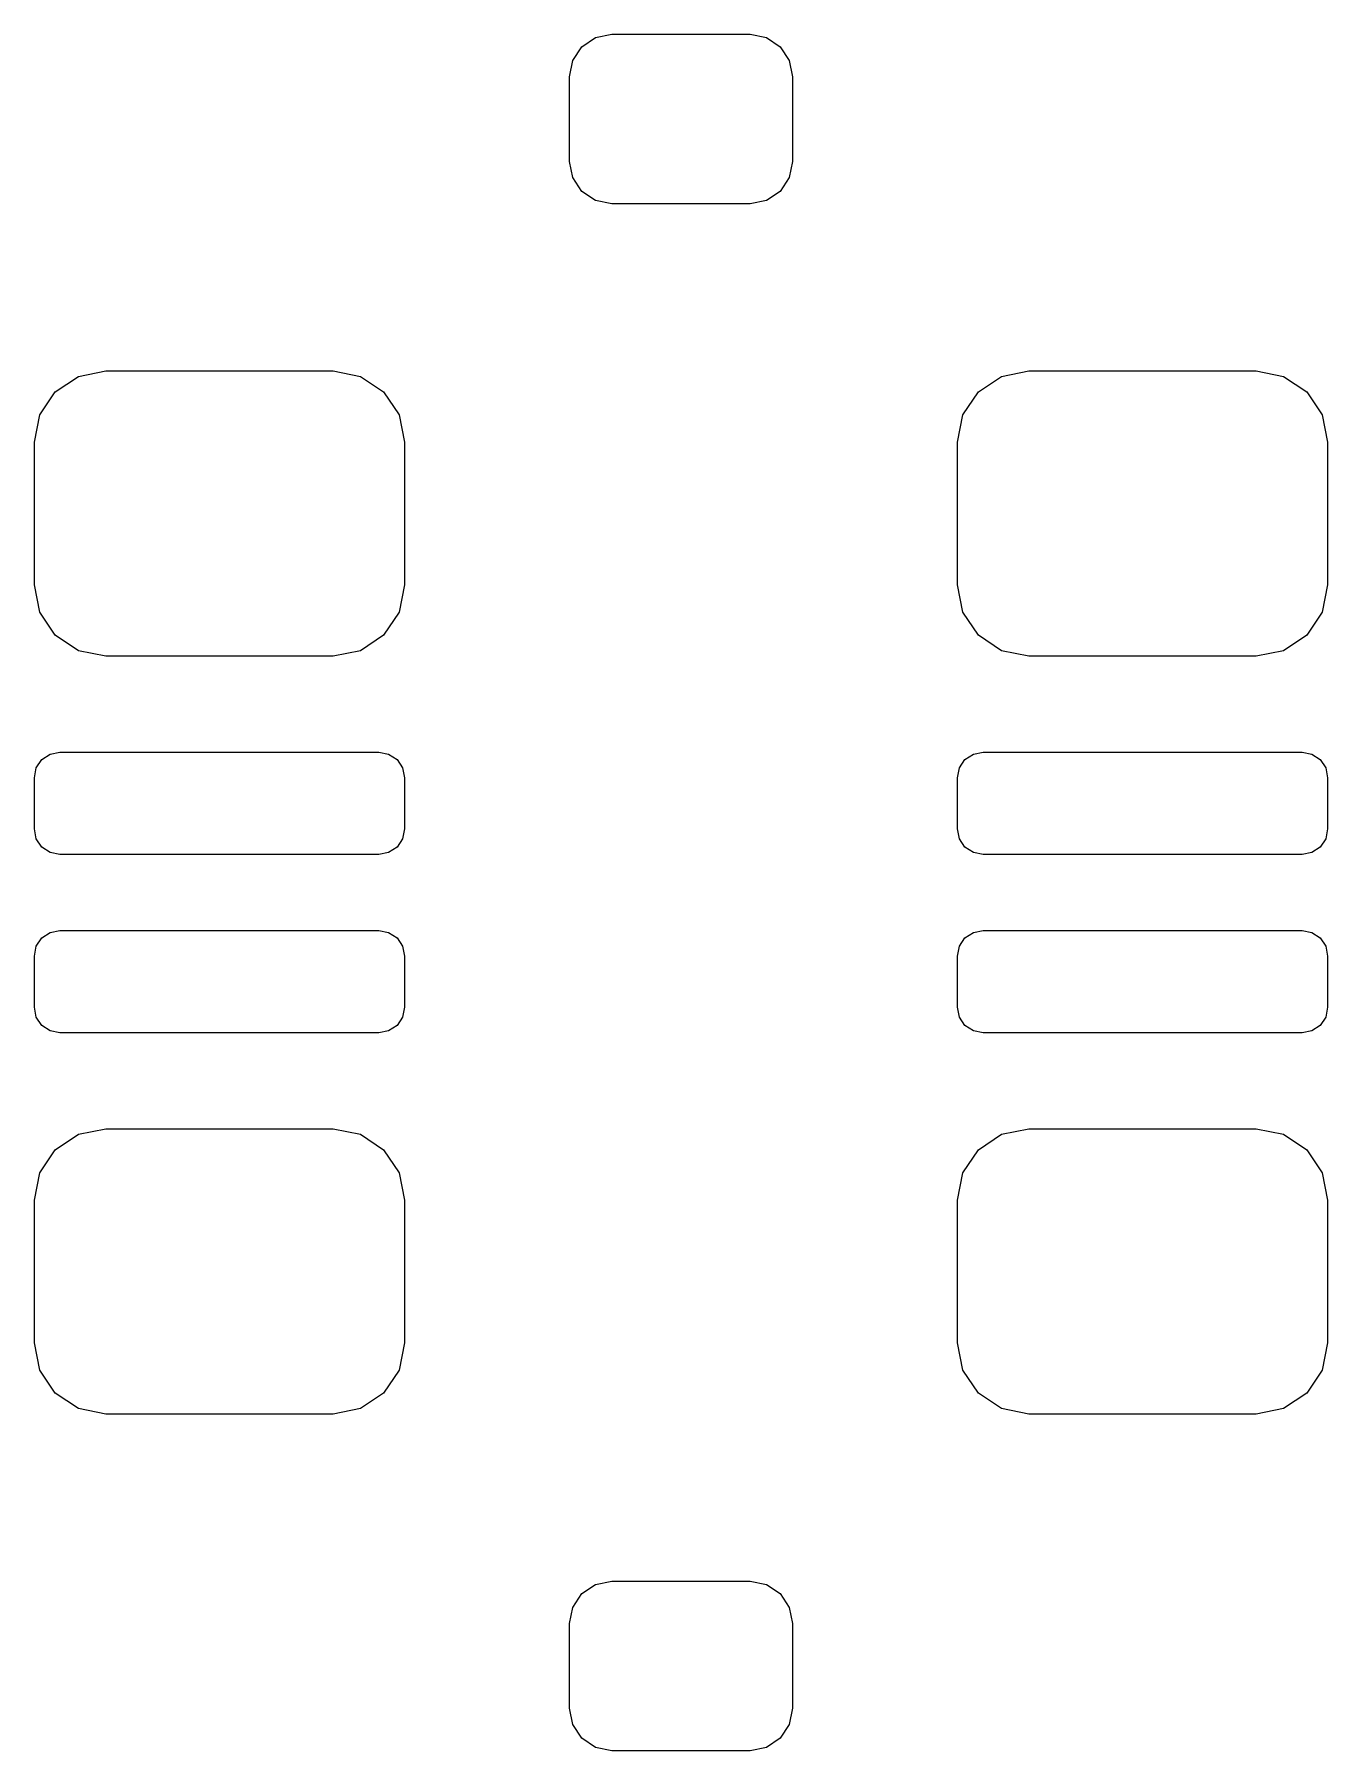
# Model space of a CAD drawing. Extents: x -51.7 to -23.7, y -14.4 to -7.3.
# Drawn here: x -51.742 to -48.842, y -14.409 to -10.559 of the extents above.
import ezdxf

# ---------------------------------------------------------------- set-up
doc = ezdxf.new("R2010")
doc.units = 0
doc.layers.add('BLACK', color=7, linetype='CONTINUOUS')

msp = doc.modelspace()

# ---------------------------------------------------------------- linework, layer by layer
at = {"layer": 'BLACK', "linetype": 'CONTINUOUS'}
for p, q in [((-50.5348, -10.6177), (-50.5142, -10.5869)), ((-50.5142, -10.5869), (-50.4834, -10.5663)), ((-50.4834, -10.5663), (-50.447, -10.5591)), ((-50.447, -10.5591), (-50.137, -10.5591)), ((-50.137, -10.5591), (-50.1006, -10.5663)), ((-50.1006, -10.5663), (-50.0698, -10.5869)), ((-50.0698, -10.5869), (-50.0492, -10.6177)), ((-50.542, -10.6541), (-50.5348, -10.6177)), ((-50.0492, -10.6177), (-50.042, -10.6541)), ((-50.542, -10.8441), (-50.542, -10.6541)), ((-50.042, -10.6541), (-50.042, -10.8441)), ((-50.5348, -10.8805), (-50.542, -10.8441)), ((-50.042, -10.8441), (-50.0492, -10.8805)), ((-50.5142, -10.9113), (-50.5348, -10.8805)), ((-50.0492, -10.8805), (-50.0698, -10.9113)), ((-50.4834, -10.9319), (-50.5142, -10.9113)), ((-50.447, -10.9391), (-50.4834, -10.9319)), ((-50.1006, -10.9319), (-50.137, -10.9391)), ((-50.0698, -10.9113), (-50.1006, -10.9319)), ((-50.137, -10.9391), (-50.447, -10.9391)), ((-51.6432, -11.3263), (-51.582, -11.3141)), ((-51.582, -11.3141), (-51.072, -11.3141)), ((-51.072, -11.3141), (-51.0108, -11.3263)), ((-49.5732, -11.3263), (-49.512, -11.3141)), ((-49.512, -11.3141), (-49.002, -11.3141)), ((-49.002, -11.3141), (-48.9408, -11.3263)), ((-51.6951, -11.361), (-51.6432, -11.3263)), ((-51.0108, -11.3263), (-50.9589, -11.361)), ((-49.6251, -11.361), (-49.5732, -11.3263)), ((-48.9408, -11.3263), (-48.8889, -11.361)), ((-51.7298, -11.4129), (-51.6951, -11.361)), ((-50.9589, -11.361), (-50.9242, -11.4129)), ((-49.6598, -11.4129), (-49.6251, -11.361)), ((-48.8889, -11.361), (-48.8542, -11.4129)), ((-51.742, -11.4741), (-51.7298, -11.4129)), ((-50.9242, -11.4129), (-50.912, -11.4741)), ((-49.672, -11.4741), (-49.6598, -11.4129)), ((-48.8542, -11.4129), (-48.842, -11.4741)), ((-51.742, -11.7941), (-51.742, -11.4741)), ((-50.912, -11.4741), (-50.912, -11.7941)), ((-49.672, -11.7941), (-49.672, -11.4741)), ((-48.842, -11.4741), (-48.842, -11.7941)), ((-51.7298, -11.8553), (-51.742, -11.7941)), ((-50.912, -11.7941), (-50.9242, -11.8553)), ((-49.6598, -11.8553), (-49.672, -11.7941)), ((-48.842, -11.7941), (-48.8542, -11.8553)), ((-51.6951, -11.9072), (-51.7298, -11.8553)), ((-50.9242, -11.8553), (-50.9589, -11.9072)), ((-49.6251, -11.9072), (-49.6598, -11.8553)), ((-48.8542, -11.8553), (-48.8889, -11.9072)), ((-51.6432, -11.9419), (-51.6951, -11.9072)), ((-50.9589, -11.9072), (-51.0108, -11.9419)), ((-49.5732, -11.9419), (-49.6251, -11.9072)), ((-48.8889, -11.9072), (-48.9408, -11.9419)), ((-51.582, -11.9541), (-51.6432, -11.9419)), ((-51.072, -11.9541), (-51.582, -11.9541)), ((-51.0108, -11.9419), (-51.072, -11.9541)), ((-49.512, -11.9541), (-49.5732, -11.9419)), ((-49.002, -11.9541), (-49.512, -11.9541)), ((-48.9408, -11.9419), (-49.002, -11.9541)), ((-51.7376, -12.2046), (-51.7252, -12.1859)), ((-51.7252, -12.1859), (-51.7065, -12.1735)), ((-51.7065, -12.1735), (-51.6845, -12.1691)), ((-51.6845, -12.1691), (-50.9695, -12.1691)), ((-50.9695, -12.1691), (-50.9475, -12.1735)), ((-50.9475, -12.1735), (-50.9288, -12.1859)), ((-50.9288, -12.1859), (-50.9164, -12.2046)), ((-49.6676, -12.2046), (-49.6552, -12.1859)), ((-49.6552, -12.1859), (-49.6365, -12.1735)), ((-49.6365, -12.1735), (-49.6145, -12.1691)), ((-49.6145, -12.1691), (-48.8995, -12.1691)), ((-48.8995, -12.1691), (-48.8775, -12.1735)), ((-48.8775, -12.1735), (-48.8588, -12.1859)), ((-48.8588, -12.1859), (-48.8464, -12.2046)), ((-51.742, -12.2266), (-51.7376, -12.2046)), ((-51.742, -12.3416), (-51.742, -12.2266)), ((-50.9164, -12.2046), (-50.912, -12.2266)), ((-50.912, -12.2266), (-50.912, -12.3416)), ((-49.672, -12.2266), (-49.6676, -12.2046)), ((-49.672, -12.3416), (-49.672, -12.2266)), ((-48.8464, -12.2046), (-48.842, -12.2266)), ((-48.842, -12.2266), (-48.842, -12.3416)), ((-51.7376, -12.3636), (-51.742, -12.3416)), ((-50.912, -12.3416), (-50.9164, -12.3636)), ((-49.6676, -12.3636), (-49.672, -12.3416)), ((-48.842, -12.3416), (-48.8464, -12.3636)), ((-51.7252, -12.3823), (-51.7376, -12.3636)), ((-51.7065, -12.3947), (-51.7252, -12.3823)), ((-51.6845, -12.3991), (-51.7065, -12.3947)), ((-50.9475, -12.3947), (-50.9695, -12.3991)), ((-50.9288, -12.3823), (-50.9475, -12.3947)), ((-50.9164, -12.3636), (-50.9288, -12.3823)), ((-49.6552, -12.3823), (-49.6676, -12.3636)), ((-49.6365, -12.3947), (-49.6552, -12.3823)), ((-49.6145, -12.3991), (-49.6365, -12.3947)), ((-48.8775, -12.3947), (-48.8995, -12.3991)), ((-48.8588, -12.3823), (-48.8775, -12.3947)), ((-48.8464, -12.3636), (-48.8588, -12.3823)), ((-50.9695, -12.3991), (-51.6845, -12.3991)), ((-48.8995, -12.3991), (-49.6145, -12.3991)), ((-51.7376, -12.6046), (-51.7252, -12.5859)), ((-51.7252, -12.5859), (-51.7065, -12.5735)), ((-51.7065, -12.5735), (-51.6845, -12.5691)), ((-51.6845, -12.5691), (-50.9695, -12.5691)), ((-50.9695, -12.5691), (-50.9475, -12.5735)), ((-50.9475, -12.5735), (-50.9288, -12.5859)), ((-50.9288, -12.5859), (-50.9164, -12.6046)), ((-49.6676, -12.6046), (-49.6552, -12.5859)), ((-49.6552, -12.5859), (-49.6365, -12.5735)), ((-49.6365, -12.5735), (-49.6145, -12.5691)), ((-49.6145, -12.5691), (-48.8995, -12.5691)), ((-48.8995, -12.5691), (-48.8775, -12.5735)), ((-48.8775, -12.5735), (-48.8588, -12.5859)), ((-48.8588, -12.5859), (-48.8464, -12.6046)), ((-51.742, -12.6266), (-51.7376, -12.6046)), ((-51.742, -12.7416), (-51.742, -12.6266)), ((-50.9164, -12.6046), (-50.912, -12.6266)), ((-50.912, -12.6266), (-50.912, -12.7416)), ((-49.672, -12.6266), (-49.6676, -12.6046)), ((-49.672, -12.7416), (-49.672, -12.6266)), ((-48.8464, -12.6046), (-48.842, -12.6266)), ((-48.842, -12.6266), (-48.842, -12.7416)), ((-51.7376, -12.7636), (-51.742, -12.7416)), ((-50.912, -12.7416), (-50.9164, -12.7636)), ((-49.6676, -12.7636), (-49.672, -12.7416)), ((-48.842, -12.7416), (-48.8464, -12.7636)), ((-51.7252, -12.7823), (-51.7376, -12.7636)), ((-50.9164, -12.7636), (-50.9288, -12.7823)), ((-49.6552, -12.7823), (-49.6676, -12.7636)), ((-48.8464, -12.7636), (-48.8588, -12.7823)), ((-51.7065, -12.7947), (-51.7252, -12.7823)), ((-51.6845, -12.7991), (-51.7065, -12.7947)), ((-50.9695, -12.7991), (-51.6845, -12.7991)), ((-50.9475, -12.7947), (-50.9695, -12.7991)), ((-50.9288, -12.7823), (-50.9475, -12.7947)), ((-49.6365, -12.7947), (-49.6552, -12.7823)), ((-49.6145, -12.7991), (-49.6365, -12.7947)), ((-48.8995, -12.7991), (-49.6145, -12.7991)), ((-48.8775, -12.7947), (-48.8995, -12.7991)), ((-48.8588, -12.7823), (-48.8775, -12.7947)), ((-51.6951, -13.061), (-51.6432, -13.0263)), ((-51.6432, -13.0263), (-51.582, -13.0141)), ((-51.582, -13.0141), (-51.072, -13.0141)), ((-51.072, -13.0141), (-51.0108, -13.0263)), ((-51.0108, -13.0263), (-50.9589, -13.061)), ((-49.6251, -13.061), (-49.5732, -13.0263)), ((-49.5732, -13.0263), (-49.512, -13.0141)), ((-49.512, -13.0141), (-49.002, -13.0141)), ((-49.002, -13.0141), (-48.9408, -13.0263)), ((-48.9408, -13.0263), (-48.8889, -13.061)), ((-51.7298, -13.1129), (-51.6951, -13.061)), ((-50.9589, -13.061), (-50.9242, -13.1129)), ((-49.6598, -13.1129), (-49.6251, -13.061)), ((-48.8889, -13.061), (-48.8542, -13.1129)), ((-51.742, -13.1741), (-51.7298, -13.1129)), ((-50.9242, -13.1129), (-50.912, -13.1741)), ((-49.672, -13.1741), (-49.6598, -13.1129)), ((-48.8542, -13.1129), (-48.842, -13.1741)), ((-51.742, -13.4941), (-51.742, -13.1741)), ((-50.912, -13.1741), (-50.912, -13.4941)), ((-49.672, -13.4941), (-49.672, -13.1741)), ((-48.842, -13.1741), (-48.842, -13.4941)), ((-51.7298, -13.5553), (-51.742, -13.4941)), ((-50.912, -13.4941), (-50.9242, -13.5553)), ((-49.6598, -13.5553), (-49.672, -13.4941)), ((-48.842, -13.4941), (-48.8542, -13.5553)), ((-51.6951, -13.6072), (-51.7298, -13.5553)), ((-50.9242, -13.5553), (-50.9589, -13.6072)), ((-49.6251, -13.6072), (-49.6598, -13.5553)), ((-48.8542, -13.5553), (-48.8889, -13.6072)), ((-51.6432, -13.6419), (-51.6951, -13.6072)), ((-50.9589, -13.6072), (-51.0108, -13.6419)), ((-49.5732, -13.6419), (-49.6251, -13.6072)), ((-48.8889, -13.6072), (-48.9408, -13.6419)), ((-51.582, -13.6541), (-51.6432, -13.6419)), ((-51.072, -13.6541), (-51.582, -13.6541)), ((-51.0108, -13.6419), (-51.072, -13.6541)), ((-49.512, -13.6541), (-49.5732, -13.6419)), ((-49.002, -13.6541), (-49.512, -13.6541)), ((-48.9408, -13.6419), (-49.002, -13.6541)), ((-50.5142, -14.0569), (-50.4834, -14.0363)), ((-50.4834, -14.0363), (-50.447, -14.0291)), ((-50.447, -14.0291), (-50.137, -14.0291)), ((-50.137, -14.0291), (-50.1006, -14.0363)), ((-50.1006, -14.0363), (-50.0698, -14.0569)), ((-50.542, -14.1241), (-50.5348, -14.0877)), ((-50.5348, -14.0877), (-50.5142, -14.0569)), ((-50.0698, -14.0569), (-50.0492, -14.0877)), ((-50.0492, -14.0877), (-50.042, -14.1241)), ((-50.542, -14.3141), (-50.542, -14.1241)), ((-50.042, -14.1241), (-50.042, -14.3141)), ((-50.5348, -14.3505), (-50.542, -14.3141)), ((-50.042, -14.3141), (-50.0492, -14.3505)), ((-50.5142, -14.3813), (-50.5348, -14.3505)), ((-50.0492, -14.3505), (-50.0698, -14.3813)), ((-50.4834, -14.4019), (-50.5142, -14.3813)), ((-50.0698, -14.3813), (-50.1006, -14.4019)), ((-50.447, -14.4091), (-50.4834, -14.4019)), ((-50.137, -14.4091), (-50.447, -14.4091)), ((-50.1006, -14.4019), (-50.137, -14.4091))]:
    msp.add_line(p, q, dxfattribs=at)

doc.saveas('drawing.dxf')
